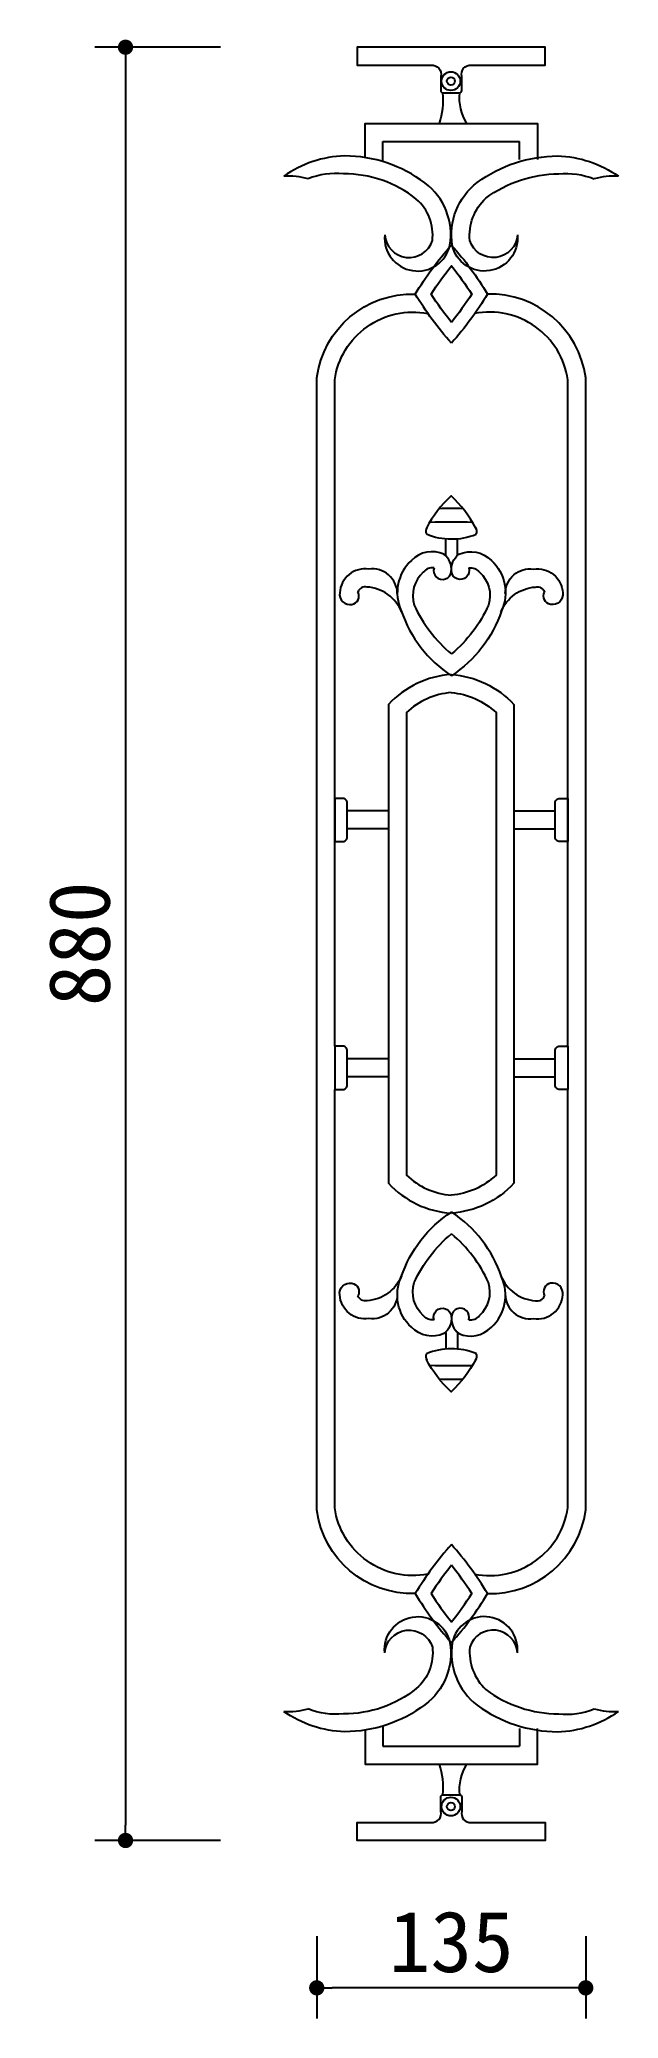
# Model space of a CAD drawing. Extents: x 106 to 391, y 1289 to 2260.
import ezdxf

# ---------------------------------------------------------------- set-up
doc = ezdxf.new("R2010")
doc.units = 0
doc.header["$LTSCALE"] = 0.85
doc.header["$MEASUREMENT"] = 0
doc.header["$PDMODE"] = 3
doc.header["$PDSIZE"] = 15
doc.layers.get('0').update_dxf_attribs({"color": 3, "linetype": 'CONTINUOUS'})
doc.layers.get('DEFPOINTS').update_dxf_attribs({"linetype": 'CONTINUOUS'})
for name, color, linetype in [('3', 3, 'CONTINUOUS'), ('4', 4, 'CONTINUOUS'), ('7', 7, 'CONTINUOUS')]:
    doc.layers.add(name, color=color, linetype=linetype)
doc.styles.add('HZ', font='')
doc.styles.get("Standard").update_dxf_attribs({"font": 'ISOCP'})
doc.styles.get('HZ').set_extended_font_data('仿宋_GB2312')
doc.dimstyles.new('ISO-25_WS', dxfattribs={"dimscale": 10, "dimtxt": 2.5, "dimasz": 2.5, "dimexe": 1.25, "dimexo": 0.625, "dimtad": 1, "dimdec": 4, "dimtxsty": 'STANDARD', "dimcen": 2.5, "dimazin": 3, "dimtfac": 1, "dimtdec": 4, "dimtmove": 0, "dimatfit": 3, "dimtolj": 1, "dimtzin": 0})

# ---------------------------------------------------------------- blocks, each defined once
blk = doc.blocks.new('_DOT')
at = {"color": 0, "linetype": 'BYBLOCK'}
blk.add_line((-0.5, 0), (-1, 0), dxfattribs=at)
at = {"color": 0, "linetype": 'BYBLOCK', "const_width": 0.5}
blk.add_lwpolyline([(-0.25, 0, 1), (0.25, 0, 1)], format="xyb", close=True, dxfattribs=at)
blk = doc.blocks.new('*D3')
at = {"color": 0, "linetype": 'BYBLOCK'}
for p, q in [((38263.45, -35857.42), (38201.77, -35857.42)), ((38216.77, -35864.92), (38216.77, -36729.99)), ((38263.45, -36737.49), (38201.77, -36737.49))]:
    blk.add_line(p, q, dxfattribs=at)
at = {"layer": 'DEFPOINTS', "color": 0, "linetype": 'BYBLOCK'}
for p in [(38278.45, -35857.42), (38216.77, -36737.49), (38278.45, -36737.49)]:
    blk.add_point(p, dxfattribs=at)
at = {"color": 0, "linetype": 'BYBLOCK', "xscale": 7.5, "yscale": 7.5, "zscale": 7.5}
for p, rotation in [((38216.77, -35857.42), 90), ((38216.77, -36737.49), 270)]:
    blk.add_blockref('_DOT', p, dxfattribs=dict(at, rotation=rotation))
at = {"color": 0, "linetype": 'BYBLOCK', "insert": (38194.27, -36297.46), "char_height": 30, "attachment_point": 5, "rotation": 90, "style": 'HZ'}
blk.add_mtext('\\A1;880', dxfattribs=at)
blk = doc.blocks.new('DOT')
at = {"color": 0, "linetype": 'BYBLOCK'}
blk.add_line((-0.35, 0), (-1, 0), dxfattribs=at)
at = {"color": 0, "linetype": 'BYBLOCK', "const_width": 0.35}
blk.add_lwpolyline([(-0.175, 0, 1), (0.175, 0, 1)], format="xyb", close=True, dxfattribs=at)
blk = doc.blocks.new('*D2')
at = {"color": 0, "linetype": 'BYBLOCK'}
for p, q in [((38310.62, -36784.52), (38310.62, -36824.82)), ((38442.62, -36784.52), (38442.62, -36824.82)), ((38435.12, -36809.82), (38318.12, -36809.82))]:
    blk.add_line(p, q, dxfattribs=at)
at = {"layer": 'DEFPOINTS', "color": 0, "linetype": 'BYBLOCK'}
for p in [(38310.62, -36769.52), (38442.62, -36769.52), (38310.62, -36809.82)]:
    blk.add_point(p, dxfattribs=at)
at = {"color": 0, "linetype": 'BYBLOCK', "xscale": 7.5, "yscale": 7.5, "zscale": 7.5, "rotation": 180}
blk.add_blockref('_DOT', (38310.62, -36809.82), dxfattribs=at)
at = {"color": 0, "linetype": 'BYBLOCK', "xscale": 7.5, "yscale": 7.5, "zscale": 7.5}
blk.add_blockref('_DOT', (38442.62, -36809.82), dxfattribs=at)
at = {"color": 0, "linetype": 'BYBLOCK', "insert": (38376.62, -36787.32), "char_height": 30, "attachment_point": 5, "style": 'HZ'}
blk.add_mtext('\\A1;135', dxfattribs=at)

msp = doc.modelspace()

# ---------------------------------------------------------------- linework, layer by layer
at = {"layer": '3'}
for centre in [(308.3, 2239.63), (308.3, 1392.84)]:
    msp.add_circle(centre, 1.94, dxfattribs=at)
at = {"layer": '4'}
for p, q in [((274.94, 2210.04), (341.97, 2210.04)), ((274.94, 2200.05), (274.94, 2210.04)), ((341.97, 2201.24), (341.97, 2210.04)), ((305.79, 2007.02), (305.79, 2015.06)), ((311.6, 2007.34), (311.6, 2015.07)), ((277.66, 1881.45), (257.45, 1881.45)), ((339.26, 1881.45), (359.47, 1881.45)), ((277.66, 1872.65), (257.45, 1872.65)), ((339.26, 1872.65), (359.47, 1872.65)), ((277.66, 1759.81), (257.45, 1759.81)), ((339.26, 1759.81), (359.47, 1759.81)), ((277.66, 1751.01), (257.45, 1751.01)), ((339.26, 1751.01), (359.47, 1751.01)), ((305.79, 1625.44), (305.79, 1617.41)), ((311.6, 1625.13), (311.6, 1617.39)), ((274.94, 1432.42), (274.94, 1422.42)), ((341.97, 1431.22), (341.97, 1422.42)), ((274.94, 1422.42), (341.97, 1422.42))]:
    msp.add_line(p, q, dxfattribs=at)
for points in [[(304.41, 2233.86), (312.5, 2233.86, 0.414214), (313.6, 2234.96), (313.6, 2241.97, -0.520284), (318.36, 2247.47), (354.59, 2247.47), (354.59, 2256.27), (262.33, 2256.27), (262.33, 2247.47), (298.56, 2247.47, -0.520284), (303.31, 2241.97), (303.31, 2234.96, 0.414214)], [(308.54, 2111.04, -0.047214), (290.83, 2135.11, -0.047214), (308.54, 2159.17, -0.047214), (326.25, 2135.11, -0.047214)], [(251.26, 1866.4), (255.25, 1866.4, 0.414214), (257.45, 1868.6), (257.45, 1885.42, 0.414214), (255.25, 1887.62), (251.26, 1887.62)], [(365.66, 1866.4), (361.67, 1866.4, -0.414214), (359.47, 1868.6), (359.47, 1885.42, -0.414214), (361.67, 1887.62), (365.66, 1887.62)], [(251.26, 1744.75), (255.25, 1744.75, 0.414214), (257.45, 1746.95), (257.45, 1763.78, 0.414214), (255.25, 1765.98), (251.26, 1765.98)], [(365.66, 1744.75), (361.67, 1744.75, -0.414214), (359.47, 1746.95), (359.47, 1763.78, -0.414214), (361.67, 1765.98), (365.66, 1765.98)], [(308.54, 1521.42, 0.047214), (290.83, 1497.36, 0.047214), (308.54, 1473.29, 0.047214), (326.25, 1497.36, 0.047214)], [(304.41, 1398.61), (312.5, 1398.61, -0.414214), (313.6, 1397.51), (313.6, 1390.49, 0.520284), (318.36, 1384.99), (354.59, 1384.99), (354.59, 1376.19), (262.33, 1376.19), (262.33, 1384.99), (298.56, 1384.99, 0.520284), (303.31, 1390.49), (303.31, 1397.51, -0.414214)]]:
    msp.add_lwpolyline(points, format="xyb", close=True, dxfattribs=at)
for points in [[(266.14, 2201.9), (266.14, 2210.04), (266.14, 2218.84), (350.77, 2218.84), (350.77, 2210.04), (350.77, 2201.24)], [(266.14, 1430.56), (266.14, 1422.42), (266.14, 1413.62), (350.77, 1413.62), (350.77, 1422.42), (350.77, 1431.22)]]:
    msp.add_lwpolyline(points, dxfattribs=at)
for points in [[(275.85, 2164.2, 0.939888), (307.82, 2159.09, 0.280324), (295.53, 2189.67, 0.162447), (256.16, 2202.9, 0.148855), (226.27, 2192.94)], [(340.93, 2164.2, -0.939888), (308.96, 2159.09, -0.275135), (321.26, 2189.92, -0.156995), (360.63, 2202.9, -0.148855), (390.51, 2192.94)], [(275.85, 2164.2, 0.825479), (299.22, 2161.34, 0.247345), (291.32, 2181.72, 0.172742), (255.59, 2194.11, 0.123959), (238.19, 2191.64)], [(340.93, 2164.2, -0.825479), (317.57, 2161.34, -0.232412), (325.46, 2182.24, -0.160851), (361.2, 2194.11, -0.123959), (378.59, 2191.64)], [(290.83, 1497.36, -0.383947), (242.46, 1538.39), (242.46, 2094.07, -0.383947), (290.83, 2135.11)], [(326.09, 1497.36, 0.383947), (374.46, 1538.39), (374.46, 2094.07, 0.383947), (326.09, 2135.11)], [(251.26, 1765.98), (251.26, 2093.01, -0.428038), (297.02, 2125.57)], [(365.66, 1765.98), (365.66, 2093.01, 0.428038), (319.89, 2125.57)], [(320.47, 2020.3, 0.084473), (308.39, 2036.05, 0.084473), (296.31, 2020.3)], [(300.04, 2000.79, 1.122472), (308.49, 1998.99, 0.266216), (304.88, 2007.45, 0.317341), (288.93, 2004.41, 0.324211), (283.93, 1979.67, 0.169595), (308.54, 1947.84)], [(300.01, 2000.73, 0.266931), (294.75, 1998.66, 0.289915), (290.29, 1982.49, 0.113548), (308.54, 1958.54)], [(317.04, 2000.79, -1.122472), (308.59, 1998.99, -0.266216), (312.2, 2007.45, -0.317341), (328.15, 2004.41, -0.324211), (333.15, 1979.67, -0.169595), (308.54, 1947.84)], [(317.07, 2000.73, -0.266931), (322.33, 1998.66, -0.294618), (326.72, 1982.49, -0.115897), (308.54, 1958.54)], [(282, 1988.14, 0.448618), (268.06, 2000.15, 0.441807), (253.73, 1988.52, 0.523996), (259.7, 1982.83, 0.515357), (262.68, 1988.9)], [(284.11, 1979.14, 0.286049), (267.16, 1991.36, 0.403864), (262.68, 1988.9)], [(332.81, 1979.14, -0.286049), (349.76, 1991.36, -0.403864), (354.24, 1988.9)], [(334.92, 1988.14, -0.448618), (348.85, 2000.15, -0.441807), (363.18, 1988.52, -0.523996), (357.21, 1982.83, -0.515357), (354.24, 1988.9)], [(308.46, 1948.37, 0.193975), (277.66, 1933.67), (277.66, 1698.79, 0.193975), (308.46, 1684.09)], [(308.46, 1948.37, -0.193975), (339.26, 1933.67), (339.26, 1698.79, -0.193975), (308.46, 1684.09)], [(308.46, 1939.55, 0.171814), (286.46, 1929.75), (286.46, 1702.71, 0.171814), (308.46, 1692.91)], [(308.46, 1939.55, -0.171814), (330.46, 1929.75), (330.46, 1702.71, -0.171814), (308.46, 1692.91)], [(297.02, 1506.9, -0.428038), (251.26, 1539.45), (251.26, 1744.75)], [(319.89, 1506.9, 0.428038), (365.66, 1539.45), (365.66, 1744.75)], [(300.04, 1631.67, -1.122472), (308.49, 1633.47, -0.266216), (304.88, 1625.02, -0.317341), (288.93, 1628.06, -0.324211), (283.93, 1652.79, -0.169595), (308.54, 1684.62)], [(317.04, 1631.67, 1.122472), (308.59, 1633.47, 0.266216), (312.2, 1625.02, 0.317341), (328.15, 1628.06, 0.324211), (333.15, 1652.79, 0.169595), (308.54, 1684.62)], [(300.01, 1631.73, -0.266931), (294.75, 1633.8, -0.289915), (290.29, 1649.97, -0.113548), (308.54, 1673.92)], [(317.07, 1631.73, 0.266931), (322.33, 1633.8, 0.294618), (326.72, 1649.97, 0.115897), (308.54, 1673.92)], [(284.11, 1653.32, -0.286049), (267.16, 1641.1, -0.403864), (262.68, 1643.56)], [(332.81, 1653.32, 0.286049), (349.76, 1641.1, 0.403864), (354.24, 1643.56)], [(282, 1644.32, -0.448618), (268.06, 1632.31, -0.441807), (253.73, 1643.94, -0.523996), (259.7, 1649.63, -0.515357), (262.68, 1643.56)], [(334.92, 1644.32, 0.448618), (348.85, 1632.31, 0.441807), (363.18, 1643.94, 0.523996), (357.21, 1649.63, 0.515357), (354.24, 1643.56)], [(320.47, 1612.17, -0.084473), (308.39, 1596.41, -0.084473), (296.31, 1612.17)], [(275.85, 1468.26, -0.939888), (307.82, 1473.38, -0.280324), (295.53, 1442.79, -0.162447), (256.16, 1429.57, -0.148855), (226.27, 1439.52)], [(340.93, 1468.26, 0.939888), (308.96, 1473.38, 0.275135), (321.26, 1442.54, 0.156995), (360.63, 1429.57, 0.148855), (390.51, 1439.52)], [(275.85, 1468.26, -0.825479), (299.22, 1471.12, -0.247345), (291.32, 1450.74, -0.172742), (255.59, 1438.35, -0.123959), (238.19, 1440.82)], [(340.93, 1468.26, 0.825479), (317.57, 1471.12, 0.232412), (325.46, 1450.23, 0.160851), (361.2, 1438.35, 0.123959), (378.59, 1440.82)]]:
    msp.add_lwpolyline(points, format="xyb", dxfattribs=at)
for centre, radius, start, end in [((266.19, 2230.74), 38.34, 341.92486, 4.66645), ((336.88, 2231.45), 24.5, 174.36783, 210.97993), ((228.25, 2156.17), 36.84, 74.33592, 93.06986), ((388.54, 2156.17), 36.84, 86.93014, 105.66408), ((299.97, 2018.75), 3.96, 152.97027, 200.24136), ((317.98, 2018.66), 3.02, 332.60352, 38.68946), ((308.59, 2047.31), 32.38, 247.59808, 291.87922), ((299.97, 1613.72), 3.96, 159.75864, 207.02973), ((308.59, 1585.15), 32.38, 68.12078, 112.40192), ((317.98, 1613.81), 3.02, 321.31054, 27.39648), ((228.25, 1476.29), 36.84, 266.93014, 285.66408), ((388.54, 1476.29), 36.84, 254.33592, 273.06986), ((266.19, 1401.73), 38.34, 355.33355, 18.07514), ((336.88, 1401.01), 24.5, 149.02007, 185.63217)]:
    msp.add_arc(centre, radius, start, end, dxfattribs=at)
at = {"layer": '7'}
for points in [[(308.54, 2121.24, -0.028108), (298.58, 2135.11, -0.028108), (308.54, 2148.98, -0.028108), (318.5, 2135.11, -0.028108)], [(308.54, 1511.23, 0.028108), (298.58, 1497.36, 0.028108), (308.54, 1483.49, 0.028108), (318.5, 1497.36, 0.028108)]]:
    msp.add_lwpolyline(points, format="xyb", close=True, dxfattribs=at)
for centre in [(308.3, 2239.63), (308.3, 1392.84)]:
    msp.add_circle(centre, 4.58, dxfattribs=at)
for centre, start, end in [((308.66, 1699.58), 89.03653, 91.06074), ((308.66, 1692.98), 88.22441, 91.87338), ((308.66, 1939.48), 268.12662, 271.77559), ((308.66, 1932.88), 268.93926, 270.96347)]:
    msp.add_arc(centre, 330.26, start, end, dxfattribs=at)

# ---------------------------------------------------------------- dimensions: what is measured, and where the dimension line sits
at = {"layer": '3'}
dim = msp.add_linear_dim(base=(148.61, 1376.19), p1=(210.29, 2256.27), p2=(210.29, 1376.19), angle=90, dimstyle='ISO-25_WS', override={"dimscale": 15, "dimtxt": 2, "dimasz": 0.5, "dimexe": 1, "dimexo": 1, "dimgap": 0.5, "dimdec": 0, "dimzin": 0, "dimtxsty": 'HZ', "dimblk": 'DOT', "dimblk1": 'DOT', "dimblk2": 'DOT', "dimsah": 1, "dimcen": 0, "dimtfac": 0.5, "dimtdec": 0, "dimtix": 1, "dimtofl": 0}, dxfattribs=at)
dim.commit()
dim.dimension.update_dxf_attribs({"geometry": '*D3', "text_midpoint": (126.11, 1816.23), "insert": (-38068.16, 38113.69)})
dim = msp.add_linear_dim(base=(242.46, 1303.87), p1=(374.46, 1344.17), p2=(242.46, 1344.17), text='135', dimstyle='ISO-25_WS', override={"dimscale": 15, "dimtxt": 2, "dimasz": 0.5, "dimexe": 1, "dimexo": 1, "dimgap": 0.5, "dimdec": 0, "dimzin": 0, "dimtxsty": 'HZ', "dimblk": 'DOT', "dimblk1": 'DOT', "dimblk2": 'DOT', "dimsah": 1, "dimcen": 0, "dimtfac": 0.5, "dimtdec": 0, "dimtix": 1, "dimtofl": 0}, dxfattribs=at)
dim.commit()
dim.dimension.update_dxf_attribs({"geometry": '*D2', "text_midpoint": (308.46, 1326.37), "insert": (-38068.16, 38113.69)})

doc.saveas('drawing.dxf')
